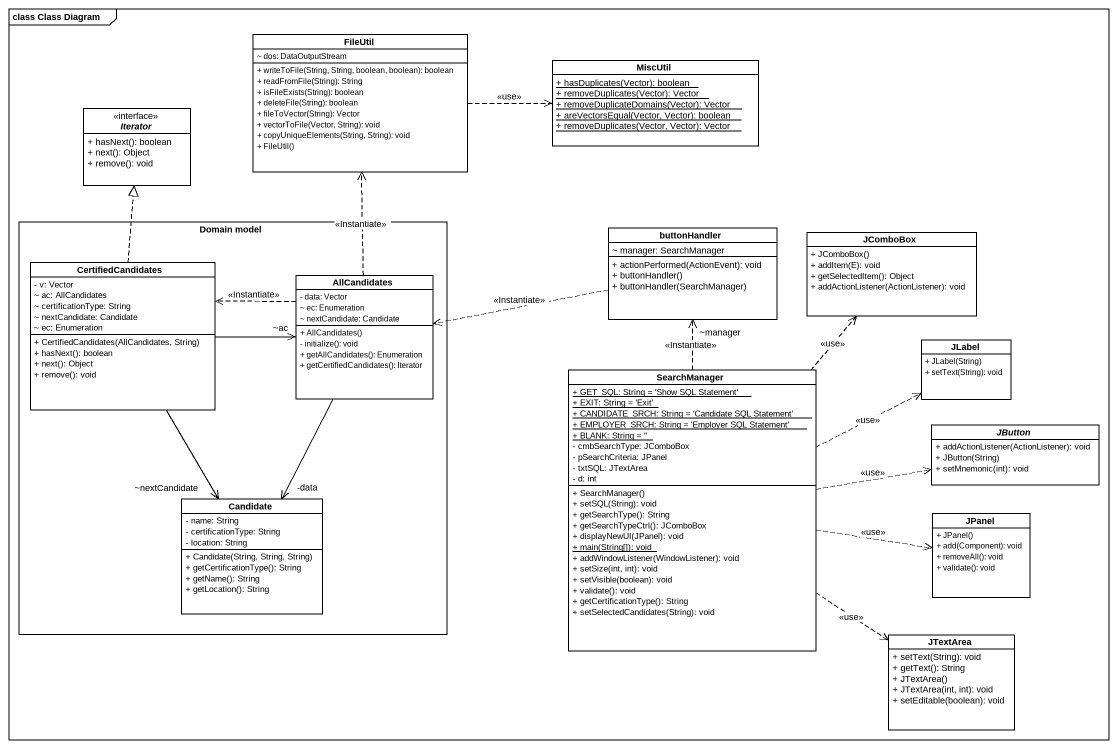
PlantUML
@startuml
mainframe class Class Diagram
hide circle
hide empty members
skinparam classAttributeIconSize 0
class FileUtil {
  ~ dos: DataOutputStream
  + writeToFile(String, String, boolean, boolean): boolean
  + readFromFile(String): String
  + isFileExists(String): boolean
  + deleteFile(String): boolean
  + fileToVector(String): Vector
  + vectorToFile(Vector, String): void
  + copyUniqueElements(String, String): void
  + FileUtil()
}
class MiscUtil {
  {static} + hasDuplicates(Vector): boolean
  {static} + removeDuplicates(Vector): Vector
  {static} + removeDuplicateDomains(Vector): Vector
  {static} + areVectorsEqual(Vector, Vector): boolean
  {static} + removeDuplicates(Vector, Vector): Vector
}
interface Iterator {
  + hasNext(): boolean
  + next(): Object
  + remove(): void
}
rectangle "Domain model" as Domain_model {
  class CertifiedCandidates {
    - v: Vector
    ~ ac: AllCandidates
    ~ certificationType: String
    ~ nextCandidate: Candidate
    ~ ec: Enumeration
    + CertifiedCandidates(AllCandidates, String)
    + hasNext(): boolean
    + next(): Object
    + remove(): void
  }
  class AllCandidates {
    - data: Vector
    ~ ec: Enumeration
    ~ nextCandidate: Candidate
    + AllCandidates()
    - initialize(): void
    + getAllCandidates(): Enumeration
    + getCertifiedCandidates(): Iterator
  }
  class Candidate {
    - name: String
    - certificationType: String
    - location: String
    + Candidate(String, String, String)
    + getCertificationType(): String
    + getName(): String
    + getLocation(): String
  }
}
class buttonHandler {
  ~ manager: SearchManager
  + actionPerformed(ActionEvent): void
  + buttonHandler()
  + buttonHandler(SearchManager)
}
class JComboBox {
  + JComboBox()
  + addItem(E): void
  + getSelectedItem(): Object
  + addActionListener(ActionListener): void
}
class JLabel {
  + JLabel(String)
  + setText(String): void
}
class SearchManager {
  {static} + GET_SQL: String = 'Show SQL Statement'
  {static} + EXIT: String = 'Exit'
  {static} + CANDIDATE_SRCH: String = 'Candidate SQL Statement'
  {static} + EMPLOYER_SRCH: String = 'Employer SQL Statement'
  {static} + BLANK: String = ''
  - cmbSearchType: JComboBox
  - pSearchCriteria: JPanel
  - txtSQL: JTextArea
  - d: int
  + SearchManager()
  + setSQL(String): void
  + getSearchType(): String
  + getSearchTypeCtrl(): JComboBox
  + displayNewUI(JPanel): void
  {static} + main(String[]): void
  + addWindowListener(WindowListener): void
  + setSize(int, int): void
  + setVisible(boolean): void
  + validate(): void
  + getCertificationType(): String
  + setSelectedCandidates(String): void
}
abstract class JButton {
  + addActionListener(ActionListener): void
  + JButton(String)
  + setMnemonic(int): void
}
class JPanel {
  + JPanel()
  + add(Component): void
  + removeAll(): void
  + validate(): void
}
class JTextArea {
  + setText(String): void
  + getText(): String
  + JTextArea()
  + JTextArea(int, int): void
  + setEditable(boolean): void
}
FileUtil .right.> MiscUtil : <<use>>
buttonHandler .left.> AllCandidates : <<Instantiate>>
CertifiedCandidates .up.|> Iterator
CertifiedCandidates -right-> "~ac" AllCandidates
CertifiedCandidates --> "~nextCandidate" Candidate
AllCandidates .up.> FileUtil : <<Instantiate>>
AllCandidates .left.> CertifiedCandidates : <<Instantiate>>
AllCandidates --> Candidate
AllCandidates --> "-data" Candidate
SearchManager .up.> "~manager" buttonHandler : <<Instantiate>>
SearchManager .up.> JComboBox : <<use>>
SearchManager .right.> JLabel : <<use>>
SearchManager .right.> JButton : <<use>>
SearchManager .right.> JPanel : <<use>>
SearchManager ..> JTextArea : <<use>>
@enduml
